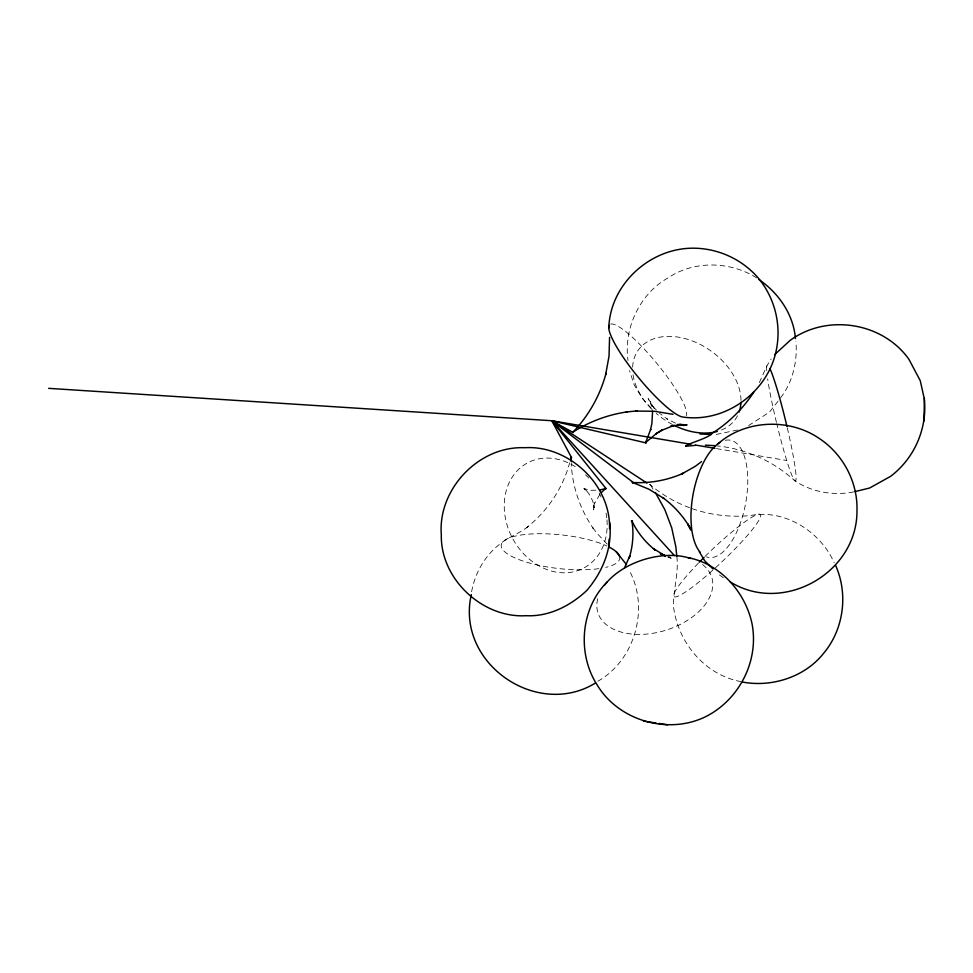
<?xml version="1.0" encoding="UTF-8"?>
<svg xmlns="http://www.w3.org/2000/svg" width="973" height="973" viewBox="0 0 973 973"><rect width="100%" height="100%" fill="white"/><g stroke="black" fill="none" stroke-linecap="round" stroke-linejoin="round"><path stroke-width="0.73" stroke-dasharray="4.87 3.65" d="M471.613 591.754C474.848 573.693 484.432 556.264 498.918 544.844C508.149 536.999 520.081 533.447 529.3 525.517L526.369 527.828C547.203 511.482 562.795 488.422 569.643 462.795M652.968 489.091L650.086 484.14M759.341 382.571L766.809 366.043L771.127 358.988M780.626 397.702C792.813 382.134 797.617 360.959 795.914 341.438M650.037 484.262L649.66 484.469M778.072 401.18L769.461 412.151L748.553 425.602M599.855 494.43L594.053 504.415L594.734 502.177L593.457 509.852L593.639 505.194L594.114 507.857L592.922 501.74L590.38 495.914L586.658 490.781L587.838 491.924L584.238 488.738L586.865 490.21L583.824 488.604L590.453 490.295L597.434 490.197M597.921 681.209C635.357 659.913 649.818 607.298 628.899 569.789M853.686 491.912C833.861 495.962 811.786 492.156 794.88 480.808C787.571 474.216 779.616 468.366 771.127 463.379C754.428 453.819 735.758 447.738 716.602 445.853M737.668 429.981L715.337 434.615M668.05 556.957L670.835 557.395L666.809 556.288M716.408 448.602L786.756 460.509M741.195 681.647C704.574 675.092 677.354 641.852 673.377 605.522C673.498 589.054 678.801 572.927 676.819 556.313M692.156 508.684C710.74 515.118 730.662 517.466 750.232 515.568C784.591 508.77 820.446 531.465 834.141 562.71M689.541 507.675C675.031 502.36 661.604 494.345 649.733 484.493M667.758 556.872L671.188 558.283L668.67 557.237M756.641 277.877C729.957 261.007 693.737 260.302 667.514 278.217C639.492 294.235 623.462 328.692 628.023 360.521M675.444 423.121L666.906 418.913L667.527 419.254L659.463 413.233M719.424 574.934L724.021 578.242M607.261 544.162L597.118 533.447L591.766 526.357L593.445 528.74C580.163 509.438 572.173 486.439 571.273 462.99M656.434 410.168L652.786 406.203L654.306 408.733L648.164 398.565L652.214 406.641L650.536 401.484L652.664 412.868M651.351 408.307L642.594 398.796L634.153 384.846L629.519 370.567M787.291 427.852A59.608 4.634 76.4 0 1 795.148 480.978A59.608 4.634 76.4 0 1 776.782 423.766M776.442 422.379A59.608 4.634 76.4 0 1 767.648 378.838M766.736 370.652A59.608 4.634 76.4 0 1 767.879 365.313M725.323 440.307A59.608 26.648 -79.4 0 1 746.145 500.414A59.608 26.648 -79.4 0 1 706.434 556.836M737.498 415.787A59.608 41.498 35.4 0 1 721.115 430.151M672.513 424.532A59.608 41.498 35.4 0 1 656.203 413.367M651.119 408.563A59.608 41.498 35.4 0 1 632.851 373.231M632.632 367.174A59.608 41.498 35.4 0 1 688.677 339.65A59.608 41.498 35.4 0 1 740.964 402.25M610.667 324.07A59.608 11.591 50.5 0 1 656.483 362.965A59.608 11.591 50.5 0 1 686.269 415.678M705.06 556.398A59.608 7.82 -43.5 0 1 759.986 518.195A59.608 7.82 -43.5 0 1 690.648 588.385A59.608 7.82 -43.5 0 1 698.273 563.258M606.97 519.85A59.608 48.857 61.7 0 1 551.277 570.993A59.608 48.857 61.7 0 1 505.984 491.693A59.608 48.857 61.7 0 1 577.403 468.098M585.551 474.812A59.608 48.857 61.7 0 1 588.738 478.096M599.186 493.129A59.608 48.857 61.7 0 1 601.034 496.972M606.07 513.026A59.608 48.857 61.7 0 1 606.848 518.5M619.533 556.447A59.608 16.869 6.4 0 1 605.717 567.393M598.857 568.658A59.608 16.869 6.4 0 1 514.899 557.906A59.608 16.869 6.4 0 1 523.085 534.724A59.608 16.869 6.4 0 1 606.86 545.987M702.518 564.547A59.608 36.998 -17.2 0 1 666.091 630.163A59.608 36.998 -17.2 0 1 598.14 597.276"/><path stroke-width="1.46" d="M855.133 491.56L869.57 488.032L890.587 476.356C914.328 458.429 927.415 428.643 924.338 399.027L920.263 380.723L908.964 359.365C882.572 322.063 826.746 313.476 790.04 340.465L774.703 354.598M924.35 398.212L924.058 421.041M609.548 528.68C610.789 484.469 568.329 444.88 524.581 447.726C478.765 445.804 437.668 489.237 441.316 534.797C440.331 578.911 482.413 618.354 526.15 615.702C548.967 616.846 570.604 605.765 586.865 590.392C603.041 571.455 612.455 547.811 609.755 522.586M608.794 548.006L609.11 539.176M608.782 328.083C610.083 284.128 650.183 247.689 693.871 248.188C718.84 248.443 742.898 259.718 758.94 278.825C774.617 298.176 781.173 323.912 776.612 348.431C769.071 391.547 725.396 423.766 682.085 416.906A59.608 11.591 50.5 0 1 635.649 374.058A59.608 11.591 50.5 0 1 609.134 325.396M471.309 594.6C455.583 663.221 536.853 719.132 595.464 683.01M571.54 457.651L570.555 457.541L571.552 457.614L551.788 420.737L48.65 388.349M573.219 432.559L551.788 420.737L605.997 488.519L605.303 488.92L605.34 488.166L605.997 488.519M632.438 482.061L632.462 482.949L632.669 482L551.788 420.737L690.964 444.296M624.484 567.891L629.92 555.656L629.166 558.088C632.997 545.902 633.873 532.936 631.903 520.908C637.096 532 645.208 542.241 655.303 550.195L653.357 548.565L664.9 555.668L660.314 553.783L665.471 555.924M753.722 392.228C742.958 408.794 728.388 423.06 712.163 433.289M646.036 442.849L645.598 442.107L645.95 442.897L551.788 420.737L674.386 555.534M607.152 582.012C580.613 608.38 576.94 653.686 597.154 684.919C618.67 720.884 668.402 735.138 705.851 716.578C739.31 699.623 759.098 661.02 752.068 623.924C745.476 592.229 720.154 563.72 687.85 557.602M601.594 492.326L605.583 488.604L600.207 489.893M717.928 443.87C744.929 420.02 788.118 417.855 818.074 437.68C842.448 453.199 857.858 481.526 856.97 510.497C857.602 572.708 783.326 614.96 730.127 581.854M656.434 433.496L655.851 433.849L662.491 429.823L656.434 433.496L645.671 442.508L650.73 429.227L650.523 429.871L651.91 423.34L652.567 411.348M701.582 461.567L695.196 466.383L681.234 474.24L683.593 473.109C667.636 480.297 649.976 483.52 632.511 482.462L648.869 489.188L664 498.48L662.978 497.75C674.253 506.069 683.727 516.724 690.672 528.886L687.692 523.9L690.842 530.224M712.285 433.204C708.66 438.385 685.199 444.211 685.71 446.412M661.445 430.455L673.486 425.627L670.628 426.283L681.526 424.617L687.06 424.86L677.378 424.459M685.637 446.254L695.476 445.354M700.001 433.994L711.154 434.445M705.352 445.16L715.204 445.683M643.554 721.127L655.997 723.024M658.745 723.462L667.612 724.812M695.464 445.05L714.912 448.346M673.036 414.328L654.464 411.275L635.612 411.056L637.072 410.886L626.186 412.005L627.33 411.883C607.991 414.632 589.31 421.577 572.902 432.17C588.714 415.763 600.183 395.306 606.033 373.291L605.632 374.727L609.025 356.215L609.572 337.436M680.151 424.581L684.214 425.481L679.835 424.301M742.606 682.061C771.65 687.534 804.525 677.147 823.255 653.747C843.81 629.653 848.468 594.041 835.539 565.325M551.788 420.737L646.984 483.094M759.025 279.652C778.692 293.043 793.445 314.522 795.464 338.568M713.075 569.023L704.78 560.874L699.332 551.776M616.25 551.788L626.515 564.62M655.388 492.545L664.9 509.803L671.698 527.767L675.821 546.692L676.819 556.313M571.054 457.578L571.224 461.64M769.874 368.524A59.608 4.634 76.4 0 1 786.975 426.49M700.329 552.457A59.608 26.648 -79.4 0 1 693.044 494.6A59.608 26.648 -79.4 0 1 720.409 442.253M717.332 431.416A59.608 41.498 35.4 0 1 673.778 425.177M740.964 402.25A59.608 41.498 35.4 0 1 739.127 412.017M604.464 585.296A59.608 36.998 -17.2 0 1 690.879 558.526M609.171 547.118A59.608 16.869 6.4 0 1 619.533 556.447M699.21 562.297A59.608 7.82 -43.5 0 1 704.063 557.383M631.441 520.883L632.389 520.762L631.441 520.883"/></g></svg>
